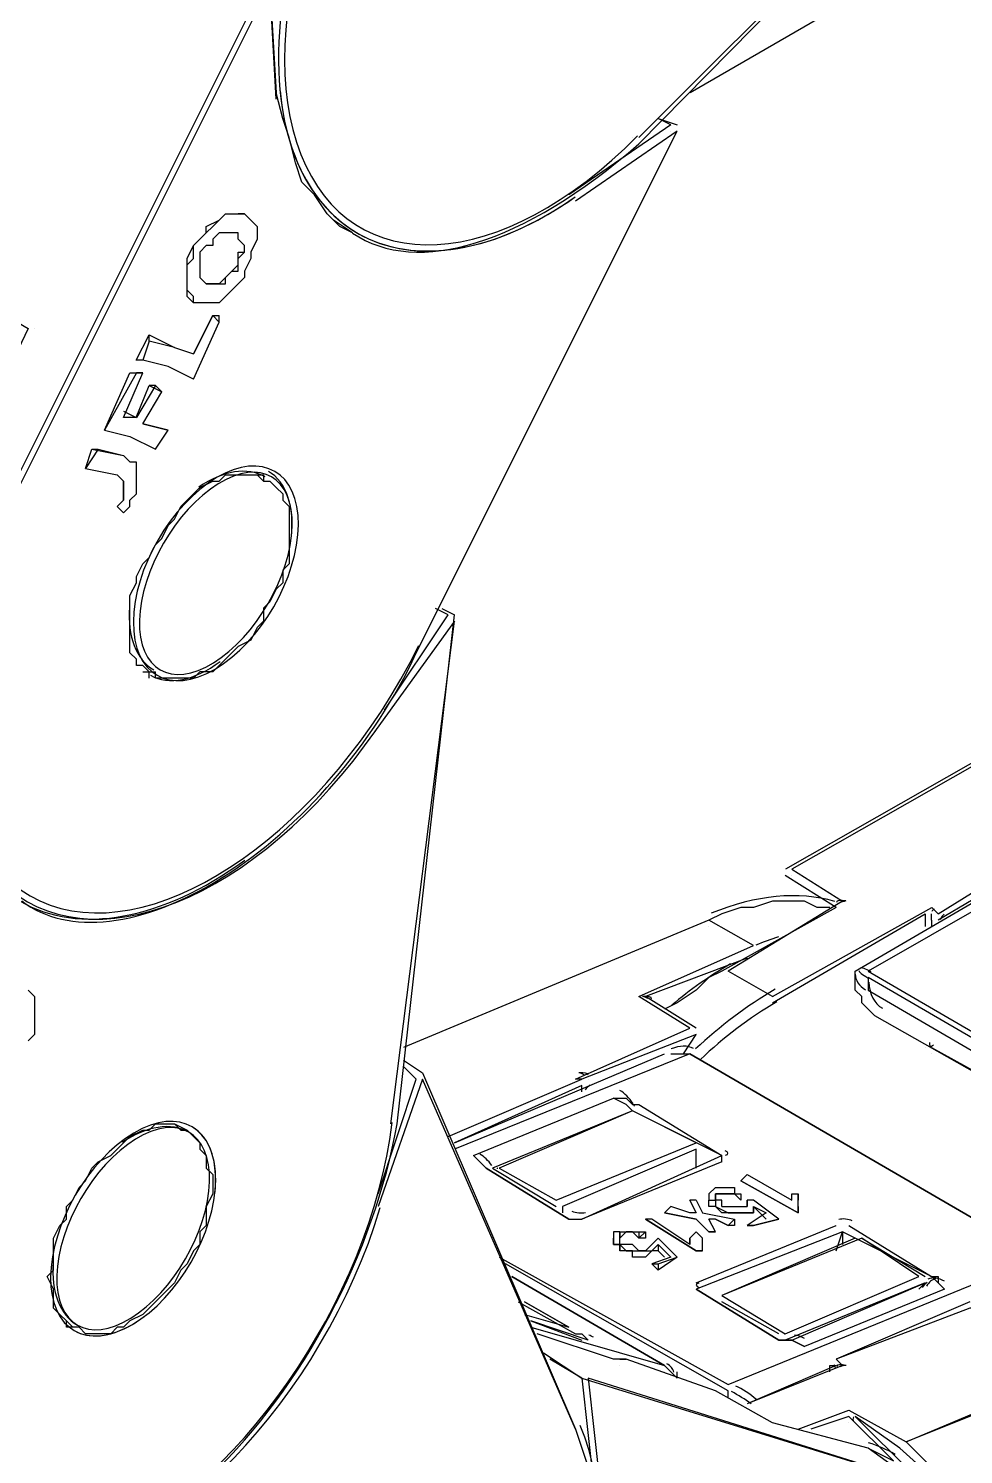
# Model space of a CAD drawing. Header units: inches. Extents: x 109 to 1721, y 29 to 669.
# Drawn here: x 1443.906 to 1446.967, y 302.178 to 306.847 of the extents above; entities that cross this region are included whole.
import ezdxf

# ---------------------------------------------------------------- set-up
doc = ezdxf.new("R2010")
doc.units = ezdxf.units.IN
doc.header["$LTSCALE"] = 0.0393700787401575
doc.header["$MEASUREMENT"] = 0
doc.layers.add('PDF3_Geometría', color=7, linetype='Continuous')

# ---------------------------------------------------------------- blocks, each defined once
blk = doc.blocks.new('OH3A1-1$-$ASSY$$CENTER$TUB_-_v2$-$copia1')
at = {"layer": 'PDF3_Geometría', "lineweight": -3}
for points in [[(17.39416164822048, 9.054162767198347), (16.53169674343533, 8.555849711100258)], [(16.52501254611545, 8.55000729031033), (16.57584381103515, 8.600838555230032), (16.56334431966145, 8.60000525580512)], [(16.52501254611545, 8.549173990885416), (16.57584381103515, 8.600838555230032)], [(16.37834676106771, 8.564171685112846), (16.44501071506075, 8.525006612141924), (16.43584442138672, 8.505840725368923), (16.44167751736111, 8.501674228244356), (16.47584279378255, 8.570004781087238), (16.46834309895833, 8.574171278211805), (16.47834269205729, 8.594170464409721)], [(16.47667778862847, 8.570004781087238), (16.44251251220703, 8.501674228244356)], [(16.47667778862847, 8.570005628797743), (16.47751108805338, 8.555839538574215)], [(16.47751193576389, 8.555006239149305), (16.47667863633898, 8.570005628797743)], [(16.47751193576389, 8.555839538574215), (16.47751193576389, 8.555839538574215)], [(16.48751152886284, 8.537506103515625), (16.48584493001302, 8.538339402940535), (16.48417833116319, 8.540006001790365), (16.48251173231336, 8.542505900065102), (16.48084513346354, 8.54417249891493), (16.48001183403863, 8.546672397189669), (16.47917853461371, 8.550005594889322), (16.4783452351888, 8.552505493164062), (16.47751193576389, 8.555838690863716)], [(16.52917819552951, 8.551673041449652), (16.52751159667969, 8.552506340874565)], [(16.52751159667969, 8.552505493164062), (16.53001149495442, 8.551672193739149)], [(16.49584621853298, 8.482507493760847), (16.53001149495442, 8.550838046603731), (16.51667870415581, 8.541671752929688)], [(16.49584621853298, 8.482507493760847), (16.53001149495442, 8.550838046603731)], [(16.52917819552951, 8.551672193739149), (16.5158454047309, 8.542505900065102)], [(16.52417839898003, 8.550006442599825), (16.52417839898003, 8.550006442599825)], [(16.52917819552951, 8.550838894314236), (16.52917819552951, 8.550838894314236)], [(16.52917819552951, 8.550838894314236), (16.52917819552951, 8.550838894314236)], [(16.52917819552951, 8.550838894314236), (16.52917819552951, 8.550838894314236)], [(16.5158454047309, 8.54167260064019), (16.5158454047309, 8.54167260064019)], [(16.4666781955295, 8.52833980984158), (16.4666781955295, 8.529173109266493), (16.4658448961046, 8.530006408691406), (16.4658448961046, 8.531673007541231), (16.4658448961046, 8.532506306966145), (16.4658448961046, 8.533339606391058), (16.4658448961046, 8.534172905815971), (16.4666781955295, 8.535839504665798), (16.46751149495442, 8.536672804090712), (16.46834479437934, 8.537506103515625), (16.46834479437934, 8.538339402940535), (16.47001139322917, 8.53917270236545), (16.47084469265408, 8.540006001790363), (16.47167799207899, 8.540006001790363), (16.4725112915039, 8.540006001790363), (16.47334459092881, 8.540006001790363)], [(16.47334459092881, 8.540006001790363), (16.4725112915039, 8.540006001790363)], [(16.47334459092881, 8.540006001790363), (16.47334459092881, 8.540006001790363)], [(16.48751152886284, 8.537506103515625), (16.48501163058811, 8.53917270236545)], [(16.47251213921441, 8.533339606391058), (16.47251213921441, 8.534172905815971), (16.47251213921441, 8.535006205240883), (16.47334543863932, 8.535006205240883), (16.47334543863932, 8.535839504665798), (16.47251213921441, 8.536672804090712), (16.47251213921441, 8.537506103515623)], [(16.4666781955295, 8.535839504665798), (16.4666781955295, 8.535839504665798)], [(16.47251213921441, 8.533338758680555), (16.4716788397895, 8.53250545925564), (16.47084554036458, 8.531672159830727), (16.47001224093967, 8.530838860405815), (16.46917894151475, 8.530838860405815), (16.46834564208984, 8.530838860405815)], [(16.4666781955295, 8.528338962131075), (16.4666781955295, 8.528338962131075)], [(16.46417914496528, 8.522505866156683), (16.46667904324002, 8.52167256673177), (16.46917894151476, 8.526672363281248), (16.47001224093967, 8.526672363281248)], [(16.46917724609375, 8.52667236328125), (16.46667734781901, 8.521672566731771)], [(16.4666781955295, 8.518339369032118), (16.47001139322917, 8.525839063856337), (16.47001139322917, 8.52667236328125)], [(16.46917724609375, 8.52667236328125), (16.47001054551866, 8.525839063856337)], [(16.44584486219618, 8.525005764431423), (16.44584486219618, 8.525005764431423)], [(16.45917765299479, 8.520839267306856), (16.46084425184461, 8.524172465006512), (16.46417744954427, 8.522505866156685)], [(16.46417744954427, 8.522505866156683), (16.46084425184461, 8.523339165581596), (16.46084425184461, 8.524172465006508)], [(16.46084425184461, 8.523339165581596), (16.4600109524197, 8.520839267306856), (16.45917765299479, 8.520839267306856)], [(16.46417914496528, 8.522505866156683), (16.46417914496528, 8.522505866156683)], [(16.46417914496528, 8.522505866156683), (16.46667904324002, 8.52167256673177)], [(16.4666781955295, 8.518339369032118), (16.46334499782986, 8.520005967881941), (16.4600118001302, 8.520839267306856)], [(16.45501200358072, 8.511672973632812), (16.45834520128038, 8.519172668457031), (16.4600118001302, 8.519172668457031)], [(16.45834520128038, 8.519172668457031), (16.45917850070529, 8.519172668457031), (16.45501200358072, 8.511672973632812), (16.45834520128038, 8.510839674207899), (16.46167839898003, 8.509173075358072), (16.46334499782986, 8.511672973632812), (16.4600118001302, 8.512506273057722), (16.46251169840494, 8.516672770182291), (16.46167839898003, 8.517506069607204), (16.46084509955512, 8.517506069607204)], [(16.46167839898003, 8.517506069607204), (16.45917850070529, 8.513339572482638), (16.45751190185547, 8.513339572482638), (16.4600118001302, 8.519172668457031), (16.45917850070529, 8.519172668457031)], [(16.45751105414496, 8.51417287190755), (16.45917765299479, 8.513339572482638), (16.46084425184462, 8.517506069607204), (16.46251085069444, 8.516672770182291)], [(16.4600118001302, 8.512505425347221), (16.46334499782986, 8.511672125922308)], [(16.45251125759548, 8.506673177083332), (16.45334455702039, 8.509173075358072), (16.45751105414496, 8.508339775933157), (16.45834435356988, 8.507506476508246)], [(16.4533454047309, 8.509172227647566), (16.45417870415581, 8.509172227647566), (16.45251210530599, 8.50667232937283), (16.45667860243056, 8.505839029947916), (16.45751190185547, 8.505005730523003), (16.45751190185547, 8.504172431098091), (16.45751190185547, 8.503339131673178), (16.45751190185547, 8.502505832248263), (16.45667860243056, 8.501672532823347), (16.45751190185547, 8.500839233398438), (16.45834520128038, 8.501672532823347), (16.45834520128038, 8.502505832248263), (16.45917850070529, 8.503339131673178), (16.45917850070529, 8.504172431098091), (16.45917850070529, 8.505005730523003), (16.45917850070529, 8.505839029947916)], [(16.45417785644531, 8.509172227647566), (16.45751105414496, 8.508338928222656), (16.45834435356988, 8.507505628797743), (16.45917765299479, 8.507505628797743), (16.45917765299479, 8.50667232937283), (16.45917765299479, 8.505839029947916)], [(16.45751105414496, 8.508339775933157), (16.45751105414496, 8.508339775933157)], [(16.45834520128038, 8.507505628797743), (16.45834520128038, 8.507505628797743)], [(16.45667860243055, 8.501672532823347), (16.45751190185546, 8.502505832248263), (16.45751190185546, 8.503339131673178), (16.45751190185546, 8.504172431098091), (16.45751190185546, 8.505005730523003), (16.45667860243055, 8.505839029947916)], [(16.46084594726562, 8.479173448350691), (16.46084594726562, 8.480006747775606), (16.46001264784071, 8.480840047200521), (16.4591793484158, 8.480840047200521), (16.4591793484158, 8.481673346625435), (16.45834604899089, 8.482506646050346), (16.45834604899089, 8.484173244900173), (16.45834604899089, 8.485006544325087), (16.45834604899089, 8.48583984375), (16.45834604899089, 8.487506442599825), (16.45834604899089, 8.48833974202474), (16.45834604899089, 8.490006340874565), (16.4591793484158, 8.49167293972439), (16.4591793484158, 8.492506239149305), (16.46001264784071, 8.494172837999132), (16.46084594726562, 8.495006137424044), (16.46167924669053, 8.496672736273872), (16.46251254611545, 8.497506035698782), (16.46334584554036, 8.49917263454861), (16.46417914496528, 8.500005933973524), (16.46501244439019, 8.501672532823347), (16.4658457438151, 8.502505832248263), (16.46667904324002, 8.503339131673178), (16.46751234266493, 8.504172431098091), (16.46917894151475, 8.505005730523003), (16.47001224093967, 8.505005730523003), (16.47084554036458, 8.505839029947916), (16.4716788397895, 8.505839029947916), (16.47251213921441, 8.505839029947916), (16.47417873806423, 8.505839029947916), (16.47501203748915, 8.505839029947916), (16.47584533691406, 8.505839029947916), (16.47584533691406, 8.505005730523003)], [(16.47501118977864, 8.505839029947916), (16.47584448920355, 8.505005730523003)], [(16.47584533691406, 8.505005730523003), (16.47667863633897, 8.505005730523003), (16.47751193576389, 8.50417243109809), (16.4783452351888, 8.503339131673174), (16.4783452351888, 8.502505832248263), (16.47917853461371, 8.501672532823347), (16.47917853461371, 8.500839233398438), (16.47917853461371, 8.49917263454861), (16.47917853461371, 8.498339335123697), (16.47917853461371, 8.49667273627387), (16.47917853461371, 8.495839436848957), (16.47917853461371, 8.494172837999129), (16.4783452351888, 8.493339538574215), (16.4783452351888, 8.49167293972439), (16.47751193576389, 8.490839640299477), (16.47667863633897, 8.489173041449652), (16.47584533691406, 8.488339742024738), (16.47584533691406, 8.48667314317491), (16.47501203748915, 8.48583984375), (16.47417873806423, 8.484173244900173), (16.47251213921441, 8.483339945475258), (16.4716788397895, 8.482506646050346), (16.47084554036458, 8.481673346625433), (16.47001224093967, 8.48084004720052), (16.46917894151475, 8.480006747775606), (16.46751234266493, 8.480006747775606), (16.46667904324002, 8.479173448350691), (16.4658457438151, 8.479173448350691), (16.46501244439019, 8.479173448350691), (16.46417914496528, 8.479173448350691), (16.46334584554036, 8.479173448350691), (16.46167924669053, 8.479173448350691), (16.46167924669053, 8.480006747775606)], [(16.49167887369791, 8.475006103515625), (16.50001186794704, 8.487505594889322), (16.49834526909722, 8.488338894314236)], [(16.49917772081163, 8.488338894314236), (16.50084431966146, 8.487505594889322)], [(16.62334357367621, 8.487505594889322), (16.6225102742513, 8.488338894314236), (16.62084367540147, 8.489172193739149), (16.61917707655165, 8.489172193739149), (16.61834377712673, 8.489172193739149), (16.61667717827691, 8.490005493164062), (16.61501057942708, 8.490005493164062), (16.61334398057726, 8.490005493164062), (16.61167738172743, 8.490005493164062), (16.6100107828776, 8.489172193739149), (16.60834418402778, 8.489172193739149), (16.60667758517795, 8.489172193739149), (16.60501098632812, 8.488338894314236), (16.60334438747829, 8.487505594889322), (16.60167778862847, 8.486672295464407), (16.60001118977865, 8.485838996039496), (16.59834459092882, 8.485005696614582), (16.54418012830946, 8.454173617892794)], [(16.49251132541232, 8.420840793185763), (16.50084431966146, 8.486671447753906), (16.49001142713759, 8.471672058105465)], [(16.49334547254774, 8.420840793185763), (16.50084516737196, 8.487504747178816)], [(16.50084431966146, 8.487506442599825), (16.50084431966146, 8.487506442599825)], [(16.50084431966146, 8.487506442599825), (16.50084431966146, 8.487506442599825)], [(16.50084431966146, 8.487506442599825), (16.50084431966146, 8.487506442599825)], [(16.59667629665798, 8.468338860405815), (16.58917660183377, 8.472505357530379), (16.60500929090711, 8.481671651204424), (16.59917619493272, 8.48500484890408), (16.54501173231336, 8.454172770182291), (16.55167812771267, 8.450006273057722), (16.53667873806423, 8.44083997938368)], [(16.49584452311198, 8.48250579833984), (16.49584452311198, 8.48250579833984)], [(16.4600118001302, 8.480005900065102), (16.46167839898003, 8.480005900065102)], [(16.49001227484809, 8.471672905815971), (16.49001227484809, 8.471672905815971)], [(16.54251268174913, 8.437506781684027), (16.56334516737196, 8.44917297363281), (16.56417846679687, 8.448339674207899), (16.58167775472005, 8.45917256673177), (16.58084445529513, 8.460005866156683), (16.59667714436849, 8.468338860405815)], [(16.55584547254774, 8.435006035698782), (16.55501217312283, 8.435839335123697), (16.55417887369791, 8.43667263454861), (16.55417887369791, 8.437505933973524), (16.553345574273, 8.438339233398438), (16.553345574273, 8.439172532823347), (16.553345574273, 8.440005832248263), (16.553345574273, 8.440839131673174), (16.59334394666883, 8.464171515570746)], [(16.58251105414496, 8.458339267306856), (16.56417846679687, 8.447506374782986)], [(16.55084567599826, 8.449172973632812), (16.54417928059896, 8.453339470757378)], [(16.54501173231336, 8.453339470757378), (16.54501173231336, 8.453339470757378)], [(16.54501173231336, 8.453339470757378), (16.54501173231336, 8.453339470757378)], [(16.54501173231336, 8.453339470757378), (16.54501173231336, 8.453339470757378)], [(16.55000983344184, 8.449172125922308), (16.54834323459201, 8.449172125922308), (16.54667663574219, 8.450005425347221), (16.54417673746745, 8.450005425347221), (16.54251013861762, 8.450005425347221), (16.54001024034288, 8.449172125922308), (16.53834364149306, 8.449172125922308), (16.53584374321831, 8.448338826497395), (16.53417714436849, 8.447505527072481), (16.49417877197265, 8.430839538574215)], [(16.55084398057725, 8.449172125922308), (16.53584459092882, 8.440839131673174), (16.53417799207899, 8.440005832248263), (16.53251139322916, 8.438339233398436), (16.53001149495442, 8.43667263454861), (16.5283448961046, 8.435839335123697)], [(16.55084567599826, 8.450006273057722), (16.55084567599826, 8.450006273057722)], [(16.55084567599826, 8.449172973632812), (16.55084567599826, 8.449172973632812)], [(16.53167724609375, 8.433339436848957), (16.52501085069444, 8.437505933973522), (16.54001024034288, 8.44417232937283), (16.53417714436849, 8.447505527072481), (16.49417877197265, 8.430839538574215)], [(16.54251098632812, 8.43667263454861), (16.56251017252604, 8.448338826497395), (16.56251017252604, 8.447505527072481), (16.56251017252604, 8.446672227647566)], [(16.56334431966145, 8.447506374782986), (16.56334431966145, 8.448339674207899)], [(16.56334431966145, 8.448339674207899), (16.56334431966145, 8.448339674207899)], [(16.56334431966145, 8.448339674207899), (16.56334431966145, 8.448339674207899)], [(16.56334431966145, 8.448339674207899), (16.56334431966145, 8.448339674207899)], [(16.56334431966145, 8.447506374782986), (16.56334431966145, 8.447506374782986)], [(16.56334431966145, 8.447506374782986), (16.56334431966145, 8.446673075358072)], [(16.56334431966145, 8.447506374782986), (16.56334431966145, 8.447506374782986)], [(16.56417846679687, 8.448339674207899), (16.56417846679687, 8.448339674207899)], [(16.56417846679687, 8.448339674207899), (16.56417846679687, 8.448339674207899)], [(16.56417846679687, 8.448339674207899), (16.56417846679687, 8.448339674207899)], [(16.53417799207899, 8.446672227647566), (16.53417799207899, 8.446672227647566)], [(16.56334431966145, 8.446672227647566), (16.56334431966145, 8.446672227647566)], [(16.56334431966145, 8.446672227647566), (16.56334431966145, 8.446672227647566)], [(16.53917778862847, 8.442505730523003), (16.52584499782986, 8.437505933973524)], [(16.54001193576389, 8.443339029947916), (16.54001193576389, 8.443339029947916)], [(16.54251098632812, 8.437505933973524), (16.53667789035373, 8.440839131673178)], [(16.53667873806423, 8.440005832248263), (16.53667873806423, 8.440005832248263)], [(16.5533447265625, 8.440839131673174), (16.5533447265625, 8.440839131673174)], [(16.55501132541233, 8.440005832248263), (16.55501132541233, 8.440005832248263)], [(16.44501156277127, 8.438339233398438), (16.44584486219618, 8.437505933973524), (16.44584486219618, 8.43667263454861), (16.44584486219618, 8.435839335123697), (16.44584486219618, 8.435006035698782), (16.44584486219618, 8.433339436848957), (16.44584486219618, 8.432506137424044), (16.44501156277127, 8.431672837999129)], [(16.53251139322916, 8.433339436848957), (16.52584499782985, 8.437505933973522)], [(16.52584499782986, 8.43667263454861), (16.52584499782986, 8.43667263454861)], [(16.54251098632812, 8.43667263454861), (16.54251098632812, 8.43667263454861)], [(16.55584547254774, 8.435005187988281), (16.60001034206814, 8.410006205240883)], [(16.50001186794705, 8.41917249891493), (16.51751115587022, 8.426672193739149), (16.51667785644531, 8.426672193739149), (16.53167724609375, 8.433338589138454)], [(16.53084479437934, 8.430006239149305), (16.53251139322916, 8.432506137424044), (16.51751200358073, 8.426673041449652)], [(16.53084479437934, 8.430006239149305), (16.53251139322916, 8.432506137424044)], [(16.53167724609375, 8.433339436848957), (16.53167724609375, 8.433339436848957)], [(16.53167894151475, 8.433339436848957), (16.53167894151475, 8.433339436848957)], [(16.53167894151475, 8.433339436848957), (16.53167894151475, 8.433339436848957)], [(16.53167894151475, 8.433339436848957), (16.53167894151475, 8.433339436848957)], [(16.56251186794705, 8.430838690863714), (16.56251186794705, 8.430838690863714)], [(16.56334431966145, 8.430838690863714), (16.56334431966145, 8.430838690863714)], [(16.56334431966145, 8.430838690863714), (16.56334431966145, 8.430838690863714)], [(16.56334431966145, 8.430838690863714), (16.57084401448567, 8.426672193739149)], [(16.49417792426215, 8.429172092013888), (16.49667782253689, 8.427505493164062)], [(16.50084601508246, 8.418339199490015), (16.5283448961046, 8.4300053914388)], [(16.50667995876736, 8.403338962131075), (16.53667873806423, 8.386672973632812), (16.57751040988498, 8.403338962131075), (16.53167894151475, 8.430004543728298), (16.50084686279297, 8.417505052354597)], [(16.52917989095052, 8.4300053914388), (16.53001319037543, 8.4300053914388), (16.53084648980034, 8.4300053914388), (16.53167978922526, 8.4300053914388), (16.57751125759548, 8.40333980984158), (16.5783445570204, 8.402506510416666), (16.5783445570204, 8.401673210991753), (16.57917785644531, 8.401673210991753), (16.57917785644531, 8.40083991156684)], [(16.53167894151475, 8.429172092013888), (16.53167894151475, 8.429172092013888)], [(16.56334431966145, 8.430006239149305), (16.56334431966145, 8.430006239149305)], [(16.49667697482639, 8.42750295003255), (16.51667616102431, 8.38083818223741), (16.51750946044922, 8.378338283962673), (16.51834275987413, 8.375838385687933)], [(16.4908447265625, 8.411672804090712), (16.49584452311198, 8.426672193739149), (16.49417792426215, 8.428338792588972)], [(16.51667785644531, 8.380839877658419), (16.49667867024739, 8.426671346028646), (16.490845574273, 8.410005357530382)], [(16.49584452311198, 8.426672193739149), (16.49584452311198, 8.426672193739149)], [(16.49584452311198, 8.426672193739149), (16.49584452311198, 8.426672193739149)], [(16.49584452311198, 8.426672193739149), (16.49584452311198, 8.426672193739149)], [(16.51751200358073, 8.426672193739149), (16.51751200358073, 8.426672193739149)], [(16.51834445529514, 8.426672193739149), (16.51834445529514, 8.426672193739149)], [(16.51751030815972, 8.425838894314236), (16.50084431966146, 8.418339199490015)], [(16.51751200358073, 8.425838894314236), (16.51751200358073, 8.425838894314236)], [(16.51751200358073, 8.425838894314236), (16.51751200358073, 8.425838894314236)], [(16.51751200358073, 8.425005594889322), (16.51751200358073, 8.425838894314236)], [(16.51751200358073, 8.425005594889322), (16.51751200358073, 8.425005594889322)], [(16.5158454047309, 8.408339606391058), (16.50501251220703, 8.415006001790363), (16.50417921278212, 8.415839301215277), (16.5033459133572, 8.41667260064019), (16.52167850070529, 8.424172295464407), (16.52334509955512, 8.424172295464407), (16.52417839898003, 8.423338996039496), (16.52501169840495, 8.423338996039496), (16.53584459092882, 8.41667260064019)], [(16.52417839898003, 8.422505696614582), (16.52334509955512, 8.423338996039496), (16.52167850070529, 8.424172295464407)], [(16.52501085069444, 8.423338996039496), (16.52501085069444, 8.423338996039496)], [(16.53251139322916, 8.418339199490015), (16.52417839898003, 8.422505696614582), (16.50584581163194, 8.415006001790363)], [(16.53584459092882, 8.415839301215277), (16.53584459092882, 8.41667260064019), (16.52417839898003, 8.422505696614582)], [(16.52417839898003, 8.422505696614582), (16.52417839898003, 8.422505696614582)], [(16.52417839898003, 8.422505696614582), (16.52417839898003, 8.422505696614582)], [(16.45084465874566, 8.394173516167532), (16.45001135932075, 8.394173516167532), (16.45001135932075, 8.395006815592447), (16.44917805989583, 8.39584011501736), (16.44834476047092, 8.396673414442274), (16.44834476047092, 8.397506713867188), (16.44834476047092, 8.398340013292097), (16.44834476047092, 8.399173312717013), (16.447511461046, 8.40083991156684), (16.44834476047092, 8.401673210991753), (16.44834476047092, 8.40333980984158), (16.44834476047092, 8.404173109266493), (16.44834476047092, 8.405839708116316), (16.44917805989583, 8.407506306966145), (16.45001135932075, 8.408339606391058), (16.45001135932075, 8.410006205240883), (16.45084465874566, 8.410839504665798), (16.45167795817057, 8.412506103515625), (16.45251125759548, 8.413339402940535), (16.45334455702039, 8.415006001790363), (16.45417785644531, 8.415839301215277), (16.45584445529514, 8.41667260064019), (16.45667775472005, 8.417505900065102), (16.45751105414496, 8.418339199490015), (16.45834435356988, 8.41917249891493), (16.4600109524197, 8.42000579833984), (16.46084425184461, 8.42000579833984), (16.46167755126953, 8.420839097764754), (16.46251085069444, 8.420839097764754), (16.46334415011936, 8.420839097764754), (16.46417744954427, 8.420839097764754), (16.46501074896918, 8.42000579833984), (16.46584404839409, 8.42000579833984)], [(16.46584404839409, 8.42000495062934), (16.46667734781901, 8.419171651204424), (16.46751064724392, 8.418338351779513), (16.46751064724392, 8.417505052354597), (16.46834394666883, 8.416671752929686), (16.46834394666883, 8.415838453504774), (16.46834394666883, 8.41500515407986), (16.46917724609375, 8.414171854654947), (16.46917724609375, 8.41250525580512), (16.46917724609375, 8.411671956380207), (16.46834394666883, 8.410005357530379), (16.46834394666883, 8.409172058105465), (16.46834394666883, 8.40750545925564), (16.46751064724392, 8.406672159830727), (16.46751064724392, 8.405005560980902), (16.46667734781901, 8.404172261555988), (16.46584404839409, 8.40250566270616), (16.46501074896918, 8.401672363281248), (16.46417744954427, 8.400005764431423), (16.46334415011936, 8.399172465006508), (16.46251085069444, 8.398339165581596), (16.46167755126953, 8.397505866156683), (16.46084425184461, 8.39667256673177), (16.4600109524197, 8.395839267306856), (16.45834435356988, 8.395005967881941), (16.45751105414496, 8.39417266845703), (16.45667775472005, 8.39417266845703), (16.45584445529514, 8.393339369032118), (16.45417785644531, 8.393339369032118), (16.45334455702039, 8.393339369032118), (16.45251125759548, 8.393339369032118), (16.45167795817057, 8.39417266845703), (16.45084465874566, 8.39417266845703)], [(16.46417744954427, 8.420839097764757), (16.46584404839409, 8.42000579833984)], [(16.49251132541232, 8.420839097764757), (16.49251132541232, 8.420839097764757)], [(16.53251139322916, 8.415006001790363), (16.53251139322916, 8.417505900065102), (16.51501210530599, 8.410006205240883), (16.51501210530599, 8.409172905815971)], [(16.53251139322916, 8.417505900065102), (16.53251139322916, 8.417505900065102)], [(16.53251139322916, 8.417505900065102), (16.53251139322916, 8.417505900065102)], [(16.53251139322916, 8.415006001790363), (16.53251139322916, 8.417505900065102)], [(16.53251139322916, 8.417505900065102), (16.53251139322916, 8.417505900065102)], [(16.50417751736111, 8.415839301215277), (16.5033442179362, 8.41667260064019)], [(16.50417921278211, 8.415839301215277), (16.50501251220703, 8.415006001790363), (16.5158454047309, 8.408339606391058), (16.51667870415581, 8.408339606391058), (16.51751200358073, 8.408339606391058), (16.53584459092882, 8.41667260064019)], [(16.53584459092882, 8.415839301215277), (16.51751200358073, 8.408339606391058)], [(16.53501213921441, 8.415839301215277), (16.53501213921441, 8.415839301215277)], [(16.53584459092882, 8.41667260064019), (16.53584459092882, 8.41667260064019)], [(16.53584459092882, 8.415839301215277), (16.53584459092882, 8.415839301215277)], [(16.50501166449653, 8.415006001790363), (16.50501166449653, 8.415006001790363)], [(16.50584581163194, 8.41500515407986), (16.51417880588107, 8.410005357530382)], [(16.50667826334635, 8.415006001790363), (16.50667826334635, 8.415006001790363)], [(16.50667826334635, 8.415006001790363), (16.50667826334635, 8.415006001790363)], [(16.50667826334635, 8.415006001790363), (16.50667826334635, 8.415006001790363)], [(16.53834533691406, 8.413338555230032), (16.53917863633897, 8.414171854654947), (16.54501173231337, 8.410838656955294), (16.54501173231337, 8.411671956380207), (16.54584503173827, 8.411671956380207)], [(16.53501213921441, 8.412506103515625), (16.53417883978949, 8.411672804090712), (16.53417883978949, 8.410839504665798), (16.53501213921441, 8.410839504665798), (16.53501213921441, 8.410006205240883), (16.53667873806423, 8.409172905815971), (16.53751203748915, 8.409172905815971), (16.53834533691406, 8.409172905815971), (16.53917863633897, 8.409172905815971), (16.54001193576389, 8.409172905815971), (16.54001193576389, 8.410006205240883), (16.54167853461371, 8.409172905815971), (16.53917863633897, 8.407506306966146), (16.54001193576389, 8.407506306966146), (16.54334513346354, 8.40833960639106), (16.54001193576389, 8.410839504665798), (16.53917863633897, 8.410839504665798), (16.53917863633897, 8.410006205240883), (16.53917863633897, 8.410839504665798)], [(16.53501213921441, 8.412506103515625), (16.53584543863932, 8.412506103515625), (16.53667873806423, 8.412506103515625), (16.53751203748915, 8.412506103515625), (16.53751203748915, 8.411672804090712), (16.53834533691406, 8.411672804090712)], [(16.54584418402778, 8.409172905815971), (16.53834448920356, 8.413339402940535)], [(16.53834533691406, 8.413338555230032), (16.54584503173827, 8.409172058105465), (16.54584503173827, 8.410005357530379), (16.54584503173827, 8.409172058105465)], [(16.4908447265625, 8.410005357530382), (16.4908447265625, 8.410005357530382)], [(16.51417880588107, 8.410005357530382), (16.51417880588107, 8.410005357530382)], [(16.53251139322916, 8.410839504665798), (16.53167809380425, 8.410839504665798), (16.53251139322916, 8.409172905815971), (16.53167809380425, 8.409172905815971), (16.52917819552951, 8.410006205240883), (16.5283448961046, 8.409172905815971), (16.53251139322916, 8.408339606391058), (16.53417799207899, 8.406673007541231), (16.5350112915039, 8.406673007541231), (16.53417799207899, 8.408339606391058)], [(16.53251139322916, 8.409172905815971), (16.53167809380425, 8.410839504665798)], [(16.53251139322916, 8.410839504665798), (16.53334469265407, 8.409172905815971), (16.53751118977864, 8.408339606391058)], [(16.53417799207899, 8.411671956380207), (16.53417799207899, 8.410838656955294)], [(16.54167853461371, 8.408338758680555), (16.54001193576389, 8.410005357530382), (16.54001193576389, 8.409172058105465), (16.53917863633898, 8.409172058105465), (16.53834533691406, 8.409172058105465), (16.53751203748915, 8.409172058105465), (16.53667873806423, 8.409172058105465), (16.53584543863932, 8.409172058105465), (16.53501213921441, 8.410005357530382), (16.53417883978949, 8.410005357530382), (16.53417883978949, 8.410838656955294)], [(16.53584459092882, 8.410005357530382), (16.53584459092882, 8.410838656955294), (16.5350112915039, 8.410838656955294), (16.5350112915039, 8.411671956380207), (16.53584459092882, 8.411671956380207), (16.53667789035373, 8.411671956380207), (16.53751118977864, 8.411671956380207), (16.53834448920355, 8.411671956380207), (16.53834448920355, 8.410838656955294)], [(16.53834533691406, 8.411671956380207), (16.53834533691406, 8.410838656955294), (16.53751203748915, 8.411671956380207), (16.53667873806423, 8.411671956380207), (16.53584543863932, 8.411671956380207), (16.53501213921441, 8.411671956380207), (16.53501213921441, 8.410838656955294)], [(16.53584459092882, 8.410005357530382), (16.53667789035373, 8.410005357530382), (16.53751118977864, 8.410005357530382), (16.53834448920355, 8.410005357530382), (16.53917778862847, 8.410005357530382)], [(16.53834533691406, 8.411671956380207), (16.53834533691406, 8.411671956380207)], [(16.53917778862847, 8.410005357530382), (16.53917778862847, 8.410005357530382)], [(16.54501173231336, 8.410839504665798), (16.54501173231336, 8.410839504665798)], [(16.54501173231336, 8.410839504665798), (16.54501173231336, 8.410839504665798)], [(16.54584418402778, 8.410005357530382), (16.54584418402778, 8.410838656955294), (16.54584418402778, 8.411671956380207), (16.54584418402778, 8.410838656955294)], [(16.54584418402778, 8.410839504665798), (16.54584418402778, 8.410839504665798)], [(16.5158454047309, 8.408338758680555), (16.5158454047309, 8.408338758680555)], [(16.51751200358073, 8.408338758680555), (16.51751200358073, 8.408338758680555)], [(16.53251139322916, 8.404172261555988), (16.52584499782985, 8.408338758680552)], [(16.53501213921441, 8.406672159830727), (16.53417883978949, 8.406672159830727), (16.53251224093967, 8.408338758680555), (16.5283457438151, 8.409172058105465)], [(16.53751118977864, 8.40750545925564), (16.53667789035373, 8.40750545925564), (16.5350112915039, 8.408338758680555), (16.53417799207899, 8.408338758680555)], [(16.53501213921441, 8.408338758680555), (16.53417883978949, 8.408338758680555)], [(16.53501213921441, 8.408338758680555), (16.53501213921441, 8.408338758680555)], [(16.53501213921441, 8.408338758680555), (16.53667873806423, 8.40750545925564), (16.53751203748915, 8.408338758680555), (16.53751203748915, 8.40750545925564)], [(16.54334513346354, 8.408338758680555), (16.54001193576388, 8.40750545925564), (16.53917863633897, 8.40750545925564)], [(16.54584418402778, 8.409172905815971), (16.54584418402778, 8.409172905815971)], [(16.52251180013021, 8.406672159830727), (16.52167850070529, 8.406672159830727), (16.52167850070529, 8.405838860405815), (16.52167850070529, 8.405005560980902), (16.52251180013021, 8.405005560980902), (16.52251180013021, 8.404172261555988)], [(16.52584499782986, 8.405838860405815), (16.52501169840495, 8.405838860405815), (16.52417839898003, 8.406672159830727), (16.52334509955512, 8.406672159830727), (16.52251180013021, 8.405838860405815)], [(16.52251180013021, 8.406672159830727), (16.52334509955512, 8.406672159830727), (16.52417839898003, 8.406672159830727), (16.52501169840494, 8.406672159830727), (16.52584499782986, 8.406672159830727), (16.52584499782986, 8.405838860405815)], [(16.52751159667969, 8.40250566270616), (16.53001149495442, 8.403338962131075), (16.52751159667969, 8.405838860405815), (16.52667829725477, 8.405005560980904), (16.52584499782986, 8.40417226155599), (16.52501169840495, 8.40417226155599), (16.52417839898003, 8.405005560980904), (16.52334509955512, 8.405005560980904), (16.52251180013021, 8.405005560980904), (16.52251180013021, 8.405838860405815), (16.52251180013021, 8.406672159830727), (16.52251180013021, 8.405838860405815)], [(16.52251180013021, 8.406672159830727), (16.52334509955512, 8.406672159830727), (16.52417839898003, 8.406672159830727), (16.52501169840494, 8.406672159830727), (16.52501169840494, 8.405838860405815), (16.52584499782986, 8.406672159830727)], [(16.55251057942708, 8.40750545925564), (16.56334347195095, 8.400839063856337), (16.56417677137586, 8.400839063856337), (16.56417677137586, 8.400005764431423), (16.56501007080078, 8.399172465006508), (16.54667748345269, 8.391672770182291), (16.54501088460286, 8.392506069607204), (16.54417758517795, 8.392506069607204), (16.54334428575303, 8.392506069607204), (16.53251139322916, 8.399172465006508)], [(16.53251139322916, 8.400005764431423), (16.55084398057725, 8.40750545925564)], [(16.55084398057725, 8.404172261555988), (16.55167728000217, 8.406672159830727), (16.53251139322916, 8.399172465006508)], [(16.55084567599826, 8.407506306966145), (16.55084567599826, 8.407506306966145)], [(16.56334431966145, 8.400839063856337), (16.55167812771267, 8.406672159830727), (16.55167812771267, 8.405005560980902)], [(16.55167812771267, 8.406672159830727), (16.55167812771267, 8.406672159830727)], [(16.55251227484809, 8.406672159830727), (16.55251227484809, 8.406672159830727)], [(16.52834404839409, 8.403338962131075), (16.52751074896918, 8.40417226155599), (16.52667744954427, 8.40417226155599), (16.52584415011936, 8.403338962131075), (16.52501085069444, 8.403338962131075), (16.52417755126952, 8.403338962131075), (16.52417755126952, 8.40417226155599), (16.52334425184461, 8.40417226155599), (16.5225109524197, 8.40417226155599), (16.5225109524197, 8.405005560980904), (16.52167765299479, 8.405005560980904), (16.52167765299479, 8.405838860405815)], [(16.52167765299479, 8.405838860405815), (16.52167765299479, 8.405838860405815)], [(16.52251180013021, 8.405005560980902), (16.52334509955512, 8.404172261555988), (16.52417839898003, 8.404172261555988), (16.52501169840494, 8.404172261555988), (16.52584499782986, 8.404172261555988), (16.52667829725477, 8.404172261555988), (16.52751159667969, 8.405005560980902), (16.52751159667969, 8.404172261555988)], [(16.52667744954427, 8.405005560980902), (16.52667744954427, 8.405005560980902)], [(16.52917819552951, 8.403338962131075), (16.52751159667969, 8.405005560980904)], [(16.53167724609375, 8.405005560980902), (16.53167724609375, 8.405838860405815)], [(16.53167724609375, 8.405838860405815), (16.53167724609375, 8.405838860405815)], [(16.53334554036458, 8.405838860405815), (16.53334554036458, 8.405838860405815)], [(16.5533447265625, 8.405838860405815), (16.53584543863932, 8.398339165581596)], [(16.54584587944878, 8.380839029947916), (16.55251227484809, 8.383338928222656), (16.56001196967231, 8.37917243109809), (16.61334313286675, 8.401671515570746), (16.60751003689236, 8.405004713270399), (16.59167734781901, 8.39833831787109), (16.5850109524197, 8.402504814995657), (16.56917826334635, 8.396671719021265), (16.56834496392144, 8.396671719021265), (16.55084567599826, 8.390005323621962)], [(16.55417887369791, 8.405838860405815), (16.56251186794704, 8.400839063856337)], [(16.55417887369791, 8.405005560980902), (16.55417887369791, 8.405005560980902)], [(16.55417887369791, 8.405005560980902), (16.55417887369791, 8.405005560980902)], [(16.55417887369791, 8.405005560980902), (16.55417887369791, 8.405005560980902)], [(16.53667704264323, 8.385006374782986), (16.53667704264323, 8.385839674207899), (16.50751156277126, 8.40250566270616)], [(16.52917819552951, 8.403338962131075), (16.52667829725477, 8.40250566270616), (16.52751159667969, 8.40250566270616), (16.52751159667969, 8.40167236328125)], [(16.53001234266493, 8.403338962131075), (16.52751244439019, 8.40167236328125), (16.52667914496527, 8.40250566270616)], [(16.53334554036458, 8.404172261555988), (16.53251224093967, 8.404172261555988)], [(16.50834486219618, 8.400839063856337), (16.52834404839409, 8.389172871907553), (16.52917734781901, 8.388339572482638), (16.53001064724392, 8.387506273057722)], [(16.51084560818142, 8.394172668457031), (16.5283448961046, 8.389172871907553), (16.50834570990668, 8.400839063856337)], [(16.61417643229166, 8.400838216145832), (16.5600119696723, 8.37917243109809), (16.56834496392144, 8.370839436848957)], [(16.56167772081163, 8.400839063856337), (16.56167772081163, 8.400839063856337)], [(16.56167772081163, 8.400839063856337), (16.56167772081163, 8.400839063856337)], [(16.56167772081163, 8.400839063856337), (16.56167772081163, 8.400839063856337)], [(16.56334431966145, 8.400839063856337), (16.56417761908637, 8.400005764431423), (16.56501091851128, 8.399172465006508)], [(16.53251139322916, 8.399172465006508), (16.53251139322916, 8.399172465006508)], [(16.53251139322916, 8.399172465006508), (16.54334428575303, 8.392506069607204), (16.54417758517795, 8.392506069607204), (16.54501088460286, 8.392506069607204)], [(16.53334554036458, 8.399172465006508), (16.53334554036458, 8.399172465006508)], [(16.56251017252604, 8.400005764431423), (16.54417758517795, 8.392506069607204)], [(16.54501173231336, 8.392506069607204), (16.56251102023654, 8.400005764431423)], [(16.56251186794705, 8.400005764431423), (16.56167856852214, 8.399172465006508)], [(16.50917900933159, 8.397505866156683), (16.51667870415581, 8.393339369032118), (16.51751200358073, 8.393339369032118), (16.51834530300564, 8.392506069607204), (16.51084560818142, 8.395005967881941)], [(16.510011461046, 8.395839267306856), (16.5158445570204, 8.394172668457031), (16.510011461046, 8.397505866156685)], [(16.510011461046, 8.397505866156683), (16.5158445570204, 8.39417266845703)], [(16.53584459092882, 8.397505866156683), (16.53584459092882, 8.397505866156683)], [(16.53584459092882, 8.397505866156683), (16.53584459092882, 8.397505866156683)], [(16.53584459092882, 8.397505866156683), (16.53584459092882, 8.397505866156683)], [(16.53584459092882, 8.397505866156683), (16.53584459092882, 8.397505866156683)], [(16.54334513346354, 8.393339369032118), (16.53584543863932, 8.397505866156683)], [(16.56834411621094, 8.397505866156683), (16.55084482828776, 8.390006171332464)], [(16.45001220703125, 8.395005967881941), (16.45084550645616, 8.394172668457031)], [(16.51084560818142, 8.395005967881941), (16.51751200358073, 8.392506069607204)], [(16.52167765299479, 8.390006171332464), (16.51167805989583, 8.393339369032118)], [(16.51251220703125, 8.390838623046875), (16.51751200358073, 8.387505425347221), (16.56084357367621, 8.37417263454861), (16.55501047770182, 8.378339131673178), (16.54251098632812, 8.38167232937283), (16.5350112915039, 8.385838826497396), (16.52334509955512, 8.390005323621962), (16.52167850070529, 8.390005323621962), (16.51167890760634, 8.393338521321615)], [(16.51501125759548, 8.393339369032118), (16.51501125759548, 8.393339369032118)], [(16.51501125759548, 8.393339369032118), (16.51501125759548, 8.393339369032118)], [(16.5158454047309, 8.393339369032118), (16.5158454047309, 8.393339369032118)], [(16.51667785644531, 8.393339369032118), (16.51751115587022, 8.393339369032118), (16.51834445529514, 8.392506069607204)], [(16.54417758517795, 8.393339369032118), (16.54417758517795, 8.393339369032118)], [(16.54417758517795, 8.393339369032118), (16.54417758517795, 8.393339369032118)], [(16.54334513346354, 8.392506069607204), (16.54334513346354, 8.392506069607204)], [(16.54501173231336, 8.392506069607204), (16.54667833116319, 8.391672770182291)], [(16.51751200358073, 8.387505425347221), (16.51334550645616, 8.390005323621962)], [(16.52167765299479, 8.390006171332464), (16.52167765299479, 8.390006171332464)], [(16.52167765299479, 8.390006171332464), (16.52167765299479, 8.390006171332464)], [(16.52167765299479, 8.390006171332464), (16.52167765299479, 8.390006171332464)], [(16.52251180013021, 8.390006171332464), (16.52334509955512, 8.390006171332464)], [(16.54251098632812, 8.38167232937283), (16.5350112915039, 8.385838826497395), (16.52334509955512, 8.390005323621962)], [(16.55084398057725, 8.390005323621962), (16.55167728000217, 8.389172024197048), (16.53917778862847, 8.384172227647566)], [(16.51751200358073, 8.387505425347221), (16.51917860243055, 8.372506035698782)], [(16.51751200358073, 8.387505425347221), (16.51751200358073, 8.387505425347221)], [(16.51751200358073, 8.387505425347221), (16.51751200358073, 8.387505425347221)], [(16.56084357367621, 8.37417263454861), (16.51834530300564, 8.387505425347221), (16.52001190185547, 8.372506035698782)], [(16.52251180013021, 8.389172024197048), (16.52251180013021, 8.389172024197048)], [(16.52251180013021, 8.389172024197048), (16.52251180013021, 8.389172024197048)], [(16.52834404839409, 8.388339572482638), (16.52834404839409, 8.388339572482638)], [(16.53001234266493, 8.387505425347221), (16.53001234266493, 8.388338724772133)], [(16.55084398057725, 8.389172024197048), (16.53917778862847, 8.384172227647566)], [(16.55001152886284, 8.388339572482638), (16.55001152886284, 8.389172871907553)], [(16.55001152886284, 8.389172024197048), (16.55084482828776, 8.389172024197048)], [(16.55001152886284, 8.389172024197048), (16.55001152886284, 8.389172024197048)], [(16.55084567599826, 8.389172024197048), (16.55084567599826, 8.389172024197048)], [(16.55084567599826, 8.389172024197048), (16.55084567599826, 8.389172024197048)], [(16.53501213921441, 8.385838826497395), (16.53501213921441, 8.385838826497395)], [(16.53501213921441, 8.385838826497395), (16.53501213921441, 8.385838826497395)], [(16.53501213921441, 8.385838826497395), (16.53501213921441, 8.385838826497395)], [(16.53667873806423, 8.385838826497395), (16.53667873806423, 8.385838826497395)], [(16.55251057942708, 8.382505628797743), (16.5475107828776, 8.380839029947916)], [(16.55834452311198, 8.376672532823347), (16.55251142713758, 8.382505628797743)], [(16.55251227484809, 8.383338928222656), (16.55251227484809, 8.383338928222656)], [(16.55251227484809, 8.383338928222656), (16.55251227484809, 8.383338928222656)], [(16.55251227484809, 8.382505628797743), (16.55251227484809, 8.382505628797743)], [(16.5533447265625, 8.382505628797743), (16.5533447265625, 8.382505628797743)], [(16.55917867024739, 8.378339131673174), (16.553345574273, 8.382505628797741), (16.56084526909722, 8.375005933973522)], [(16.51667785644531, 8.380839029947916), (16.51667785644531, 8.380839029947916)], [(16.54251098632812, 8.38167232937283), (16.54251098632812, 8.38167232937283)], [(16.54251098632812, 8.38167232937283), (16.54251098632812, 8.38167232937283)], [(16.55501132541233, 8.378339131673174), (16.54251183403863, 8.38167232937283)], [(16.55251227484809, 8.38167232937283), (16.55251227484809, 8.38167232937283)], [(16.55501132541233, 8.378339131673174), (16.55667792426215, 8.377505832248263), (16.55834452311198, 8.376672532823347)], [(16.56667751736111, 8.37167273627387), (16.56751081678602, 8.370839436848957), (16.55917782253689, 8.378339131673174)], [(16.5600111219618, 8.37917243109809), (16.5600111219618, 8.37917243109809)]]:
    blk.add_lwpolyline(points, dxfattribs=at)
for points in [[(16.47334459092881, 8.532506306966145), (16.47334459092881, 8.531673007541231), (16.4725112915039, 8.530839708116316), (16.47167799207899, 8.530006408691404), (16.47084469265408, 8.529173109266491), (16.47001139322916, 8.52833980984158), (16.46917809380425, 8.52833980984158), (16.46834479437934, 8.52833980984158), (16.46751149495442, 8.52833980984158), (16.4666781955295, 8.52833980984158), (16.4658448961046, 8.529173109266491), (16.4658448961046, 8.530006408691404), (16.4658448961046, 8.530839708116316), (16.4658448961046, 8.531673007541231), (16.4658448961046, 8.533339606391058), (16.4666781955295, 8.534172905815971), (16.4666781955295, 8.535839504665798), (16.46751149495442, 8.536672804090708), (16.46834479437934, 8.537506103515623), (16.46917809380425, 8.538339402940535), (16.47001139322916, 8.53917270236545), (16.47084469265408, 8.540006001790363), (16.47167799207899, 8.540006001790363), (16.4725112915039, 8.540006001790363), (16.47334459092881, 8.540006001790363), (16.47417789035373, 8.53917270236545), (16.47501118977864, 8.538339402940535), (16.47501118977864, 8.537506103515623), (16.47501118977864, 8.536672804090708), (16.47417789035373, 8.535006205240883), (16.47417789035373, 8.534172905815971)], [(16.46834479437934, 8.530839708116316), (16.46917809380425, 8.530839708116316), (16.47001139322917, 8.530839708116316), (16.47084469265408, 8.530839708116316), (16.47084469265408, 8.531673007541231), (16.47167799207899, 8.532506306966146), (16.4725112915039, 8.532506306966146), (16.4725112915039, 8.53333960639106), (16.4725112915039, 8.534172905815971), (16.47334459092881, 8.535006205240883), (16.47334459092881, 8.535839504665798), (16.4725112915039, 8.536672804090712), (16.4725112915039, 8.537506103515625), (16.47167799207899, 8.537506103515625), (16.47084469265408, 8.537506103515625), (16.47001139322917, 8.537506103515625), (16.46917809380425, 8.536672804090712), (16.46917809380425, 8.535839504665798), (16.46834479437934, 8.535839504665798), (16.46751149495443, 8.535006205240883), (16.46751149495443, 8.534172905815971), (16.46751149495443, 8.53333960639106), (16.46751149495443, 8.532506306966146), (16.46751149495443, 8.531673007541231)], [(16.60084533691406, 8.414173550075954), (16.64167700873481, 8.437505933973524), (16.59584554036458, 8.464171515570746), (16.55501386854384, 8.440839131673174)], [(16.60084364149305, 8.411672804090712), (16.60084364149305, 8.413339402940535), (16.55501217312283, 8.440004984537758), (16.55501217312283, 8.438338385687933)], [(16.51417880588107, 8.410839504665798), (16.53251139322916, 8.418339199490015), (16.52417839898003, 8.422505696614582), (16.50667911105686, 8.415006001790363)], [(16.52584499782986, 8.408338758680555), (16.53251139322916, 8.40417226155599), (16.53334469265408, 8.40417226155599), (16.53334469265408, 8.405005560980902), (16.53334469265408, 8.405838860405815), (16.53251139322916, 8.406672159830727), (16.53167809380425, 8.405838860405815), (16.53167809380425, 8.405005560980902), (16.52667829725477, 8.408338758680555)], [(16.56167772081163, 8.400839063856337), (16.55417802598741, 8.405838860405815), (16.53584543863932, 8.398339165581596), (16.54417843288845, 8.393339369032118)]]:
    blk.add_lwpolyline(points, close=True, dxfattribs=at)
for centre, radius, start, end in [((16.56521575474123, 8.44707554121607), 0.0024388157059688, 129.6465786675745, 139.8211615807328), ((16.5535187245809, 8.412150140157157), 0.034690798674513, 107.1472683789298, 112.3910604393975), ((16.56436795114207, 8.394695109647662), 0.054454974819248, 120.1491140849694, 130.0998238829633), ((16.57176084475795, 8.389054639799786), 0.0572326891368003, 120.3389738963989, 133.408970050764), ((16.52466437136803, 8.434273165290607), 0.0033346660486575, 62.9534566744542, 76.1347987902869), ((16.52363691556615, 8.43828759391057), 0.0025576622477585, 340.8835001845417, 343.7689546352878), ((16.5718332065135, 8.388241980055298), 0.0564491231118448, 120.6367755043729, 133.3986250231664), ((16.51633137716135, 8.424272724710661), 0.0033346658249355, 62.95345553101753, 76.1347985535292), ((16.52041953865035, 8.42355828480132), 0.0029812796765864, 127.6014895426285, 145.1557170764548), ((16.5188281892617, 8.419994690518138), 0.0064123118688004, 29.16356835784059, 30.80839217816115), ((16.49641835365414, 8.41108676155379), 0.0107860790908598, 20.84346631971369, 21.71562724337453), ((16.56459642066194, 8.39771517387949), 0.0029949656041282, 127.6285066241913, 146.1858202015127), ((16.51754081247011, 8.390193286573865), 0.0030777220360641, 60.09650864213302, 72.87544342921146), ((16.54691587658748, 8.390004822070315), 0.004355065068267, 129.9117552718914, 131.2499171599287), ((16.5460074960046, 8.390515086293833), 0.0026022795532207, 127.2156562932606, 129.677931698203), ((16.54131203544122, 8.385523282709707), 0.0100099268544353, 19.42062360491355, 21.82105195063446), ((16.51856404224507, 8.352818469583525), 0.0378246235494352, 55.98153227690811, 60.58670137747388), ((16.55010850015548, 8.36288452836133), 0.0169051465042341, 60.03798931565749, 72.85995924600368)]:
    blk.add_arc(centre, radius, start, end, dxfattribs=at)
for centre, major_axis, ratio, start_param, end_param in [((16.53151083687499, 8.61429099687438), (0.0429729785414937, 0.0774288971232043), 0.3985558907690749, 3.107321018993785, 3.966415129443497), ((16.46947747504518, 8.48267117722491), (0.0253837277416997, 0.0325943775818507), 0.5491683546453494, 3.146441288820494, 5.111838255946912), ((16.45820795438208, 8.411454299849867), (0.0236641817521924, 0.0474686592367987), 0.5767651985103496, 3.128190309698206, 5.183522767804833)]:
    blk.add_ellipse(centre, major_axis=major_axis, ratio=ratio, start_param=start_param, end_param=end_param, dxfattribs=at)
for points in [[(16.50103759765625, 8.610627916124132), (16.48325187683105, 8.592609013875325), (16.47415677644263, 8.564478477306366), (16.48072359095531, 8.547795588213813)], [(16.4785771683587, 8.569282900916205), (16.47606606400129, 8.554353562713198), (16.47966711288897, 8.542374480865053), (16.48813596825727, 8.537484680672963)], [(16.47799513075086, 8.556098090277777), (16.48006333012051, 8.535005067825317), (16.49738073589982, 8.52879434573682), (16.51667358601782, 8.542226144783442)], [(16.48072359095531, 8.547795588213813), (16.48729040471628, 8.53111269282002), (16.50703147933875, 8.532195885411793), (16.52481792124917, 8.550214368429394)], [(16.48813883463541, 8.537482367621527), (16.49564938863118, 8.533145877414277), (16.50613597636752, 8.53488858413696), (16.51667480985238, 8.542226038072162)], [(16.48040375243293, 8.499269248326616), (16.48045543098449, 8.506191170162625), (16.47565814399719, 8.508961057451035), (16.46968851259019, 8.505456079906889)], [(16.47959787813102, 8.49905334862709), (16.47976807551913, 8.505530625449286), (16.47542756991916, 8.50803677346971), (16.46990299987072, 8.504651037513943)], [(16.46968851259019, 8.505456079906889), (16.4637188811832, 8.501951102362735), (16.45883866310119, 8.493498842663234), (16.45878770616319, 8.486576504177515)], [(16.47605217827691, 8.505551656087238), (16.47373724195692, 8.506888268364797), (16.47053101772732, 8.506387926737464), (16.46734696790907, 8.50419288889567)], [(16.47945488823784, 8.497499254014757), (16.47994574038187, 8.501657271915011), (16.4788408571879, 8.5049046520657), (16.4764689133962, 8.506274179670546)], [(16.46990299987072, 8.504651037513943), (16.46437842940563, 8.501265300836561), (16.45976153352525, 8.49326910018921), (16.45959133572048, 8.486791822645399)], [(16.44300672743055, 8.502389695909285), (16.43101381789313, 8.478397424909804), (16.43319637405268, 8.454707836489147), (16.4478810900525, 8.449478369654338)], [(16.46928621398078, 8.481194133758544), (16.47481078444586, 8.484579870435926), (16.47942768032625, 8.492576071083281), (16.47959787813102, 8.49905334862709)], [(16.46950294600592, 8.480389672597248), (16.47547257813453, 8.483894649724746), (16.48035279621654, 8.49234690942425), (16.48040375243293, 8.499269248326616)], [(16.45829433865017, 8.48851097954644), (16.45798519727919, 8.484656009250214), (16.4591548377143, 8.481629103766547), (16.46146977403429, 8.480292491488985)], [(16.45878770616319, 8.486576504177515), (16.45873674922519, 8.479654165691798), (16.46353403621249, 8.476884278403388), (16.46950294600592, 8.480389672597248)], [(16.45959133572048, 8.486791822645399), (16.45942113791571, 8.480314545101585), (16.46376164351569, 8.477808397081162), (16.46928621398078, 8.481194133758544)], [(16.4478810900525, 8.449478369654338), (16.46256611051792, 8.444247768692652), (16.48419219259453, 8.459457555904176), (16.49618438237826, 8.483450243441688)], [(16.46105448404948, 8.479571872287325), (16.46342642784118, 8.478202344682481), (16.46679121907552, 8.478868996514214), (16.47014687707689, 8.481372915056017)], [(16.44139946831597, 8.452579074435763), (16.45297502424346, 8.441223155544282), (16.47498295732307, 8.450078563980737), (16.49055541733127, 8.472358134687848)], [(16.44397311740451, 8.449982537163628), (16.45170087708367, 8.445520635392928), (16.46256422263357, 8.447500919137317), (16.4733755816483, 8.4553420391869)], [(16.55065409342447, 8.449952867296007), (16.54590890333387, 8.451339847564697), (16.54034190622965, 8.450803571912976), (16.534470925649, 8.448394328011407)], [(16.55208502875433, 8.45001729329427), (16.55140916146172, 8.45014913537767), (16.55086595323351, 8.450065068562825), (16.55087175856696, 8.44982805887858)], [(16.55210367838541, 8.45001729329427), (16.55177965969509, 8.449954064051308), (16.55146692699856, 8.449848101509941), (16.55123621177673, 8.44972294510735)], [(16.56498040093316, 8.44827694363064), (16.56477201377021, 8.448097930696273), (16.56460181660122, 8.447861107084487), (16.564476913876, 8.447572499169242)], [(16.5533447265625, 8.440422905815971), (16.5533447265625, 8.439648770650226), (16.55382804022895, 8.438907967461477), (16.55468717193603, 8.438360489739312)], [(16.55384996202257, 8.440843370225691), (16.55382738071018, 8.440730334811741), (16.55423609076606, 8.440402737087673), (16.55498486667209, 8.439930979410809)], [(16.55543857150608, 8.440717061360674), (16.55465603849623, 8.441130423439873), (16.55416749445597, 8.441319921917385), (16.55408088175455, 8.441243846893308)], [(16.55511644151475, 8.439371744791666), (16.55519628545973, 8.437791926913789), (16.55583250469631, 8.436562468210855), (16.55688533888923, 8.435954576280379)], [(16.52666897243923, 8.437197367350258), (16.52670717578464, 8.43743269475301), (16.52618252266778, 8.437574823167587), (16.52549737845526, 8.43751485909356)], [(16.52618408203125, 8.437242296006941), (16.52618327861362, 8.437242517259387), (16.52618247519599, 8.437242738511827), (16.5261818930308, 8.437243763181897)], [(16.52924431694878, 8.430644565158419), (16.52923990080092, 8.43064253701104), (16.52923548465304, 8.43064050886366), (16.52923106850518, 8.430638480716281)], [(16.53214179144965, 8.430674235026041), (16.53137333212958, 8.431117004394531), (16.53034637747871, 8.431106519063311), (16.52924403296577, 8.430644770304362)], [(16.56306457519531, 8.431471082899305), (16.5629611331092, 8.430966970655652), (16.56318988460964, 8.430834892696804), (16.56357475598653, 8.431176511552597)], [(16.51833428276909, 8.427196926540798), (16.5183724861145, 8.427432253943548), (16.51784783299764, 8.427574382358127), (16.51716268878512, 8.427514418284098)], [(16.51784939236111, 8.427241855197481), (16.51784858894348, 8.427242076449925), (16.51784778552585, 8.427242297702366), (16.51784720336066, 8.427243322372437)], [(16.52423095703125, 8.42345004611545), (16.52374829377068, 8.424212623596192), (16.52314677704705, 8.424824235916137), (16.52250544717577, 8.425204838222928)], [(16.46957001219855, 8.413436016718547), (16.46962169075012, 8.420357938554552), (16.46482440376281, 8.423127825842961), (16.45885477235582, 8.419622848298811)], [(16.46605258517795, 8.419718424479166), (16.46373764885796, 8.421055036756727), (16.46053142462836, 8.420554695129391), (16.45734737481011, 8.418359657287597)], [(16.46876413789664, 8.413220117019018), (16.46893433528476, 8.419697393841213), (16.46459382968479, 8.42220354186164), (16.45906925963634, 8.418817805905872)], [(16.45885477235582, 8.419622848298811), (16.45288514094882, 8.416117870754666), (16.44800492286682, 8.407665611055158), (16.44795396592882, 8.400743272569441)], [(16.45354977938228, 8.36485111998791), (16.47228920860396, 8.372523395757463), (16.48981501083988, 8.397652790400398), (16.49269374130884, 8.420979464198643)], [(16.46945529513889, 8.41166517469618), (16.46994614728292, 8.415823192596436), (16.46884126408895, 8.419070572747124), (16.46646932029724, 8.42044010035197)], [(16.45906925963634, 8.418817805905872), (16.45354468917126, 8.41543206922849), (16.44892779329088, 8.407435868581137), (16.44875759548611, 8.400958591037325)], [(16.53632609049479, 8.416708204481337), (16.53680028788248, 8.416827200147841), (16.5367824122111, 8.417094312879774), (16.53628580729166, 8.417305021497937)], [(16.50573560926649, 8.415362887912325), (16.50528221151564, 8.416013141420152), (16.50474252404106, 8.416533993826972), (16.50417362128363, 8.416872388839723)], [(16.4584524737464, 8.395360902150472), (16.46397704421149, 8.39874663882785), (16.46859394009187, 8.406742839475207), (16.46876413789664, 8.413220117019018)], [(16.45866920577155, 8.394556440989177), (16.46463883790016, 8.398061418116672), (16.46951905598216, 8.406513677816175), (16.46957001219855, 8.413436016718547)], [(16.44510396321614, 8.361893547905815), (16.46298094643487, 8.363416077084011), (16.48358921814685, 8.384883669661415), (16.49113324071269, 8.40984456091372)], [(16.5162370469835, 8.409373813205294), (16.51673365190294, 8.409163104587131), (16.51752020814683, 8.409088424258762), (16.51799357774522, 8.409207515292698)], [(16.55295308430989, 8.408137851291231), (16.55245647939046, 8.408348559909397), (16.55166992314656, 8.408423240237767), (16.55119655354817, 8.408304149203829)], [(16.44829474555121, 8.402677747938368), (16.44798560418023, 8.398822777642144), (16.44915524461534, 8.395795872158473), (16.45147018093533, 8.394459259880913)], [(16.44795396592882, 8.400743272569441), (16.44790300899082, 8.393820934083728), (16.45270029597812, 8.391051046795315), (16.45866920577155, 8.394556440989177)], [(16.44875759548611, 8.400958591037325), (16.44858739768134, 8.394481313493516), (16.45292790328132, 8.39197516547309), (16.4584524737464, 8.395360902150472)], [(16.5638444688585, 8.400551689995657), (16.56336502011617, 8.400405044343735), (16.56296364063686, 8.400071571562021), (16.56267850282457, 8.399583266152275)], [(16.56500583224826, 8.400205824110243), (16.56424985122681, 8.400654467052883), (16.56348382483588, 8.400756377326118), (16.56284537463718, 8.400492669635346)], [(16.5328623453776, 8.399970160590277), (16.5323881479899, 8.399851164923772), (16.53240602366128, 8.39958405219184), (16.53290262858072, 8.399373343573675)], [(16.45105319552951, 8.39373779296875), (16.45342513932122, 8.392368265363903), (16.45678993055555, 8.393034917195637), (16.46014558855692, 8.39553883573744)], [(16.42483181423611, 8.393196105957031), (16.42195308304553, 8.369869432575438), (16.43481076825354, 8.357179564998626), (16.45354977938228, 8.36485111998791)], [(16.54667324490017, 8.39270528157552), (16.54624688593546, 8.392958307690087), (16.54581384680006, 8.393103094948662), (16.54539960924784, 8.393130334642198)], [(16.52958848741319, 8.388295491536457), (16.52947017733256, 8.388764596091375), (16.52915426423814, 8.389144649081757), (16.52866776127285, 8.389402383380464)], [(16.55213080512153, 8.389177110460066), (16.55146261745029, 8.389346428129409), (16.55090483093262, 8.389295185936822), (16.5508847395579, 8.389062158796522)], [(16.55134582519531, 8.389010959201388), (16.55134499782986, 8.389010860443113), (16.55134499782986, 8.389010860443113), (16.55134417046441, 8.389010761684842)], [(16.55216301812066, 8.389181349012587), (16.55186987177531, 8.389155588361952), (16.551580045912, 8.389094979604085), (16.55134507200453, 8.389010708702935)], [(16.54046461317274, 8.384658813476562), (16.53951711760626, 8.385449576271904), (16.5385148463779, 8.386108387417263), (16.53768520885043, 8.386486664454141)], [(16.55309719509548, 8.382439507378471), (16.55302242957221, 8.382176702287461), (16.55302008353339, 8.381975998772514), (16.55309128252665, 8.38188100730048)], [(16.49815756491788, 8.318579196796628), (16.51576527058558, 8.337028021315676), (16.52434105146132, 8.365120677259442), (16.51731103823068, 8.381326287337197)]]:
    blk.add_open_spline(points, degree=3, dxfattribs=at)

msp = doc.modelspace()

# ---------------------------------------------------------------- block references
at = {"xscale": 25, "yscale": 25, "zscale": 25}
msp.add_blockref('OH3A1-1$-$ASSY$$CENTER$TUB_-_v2$-$copia1', (1032.779706636086, 92.74013431403807), dxfattribs=at)

doc.saveas('drawing.dxf')
